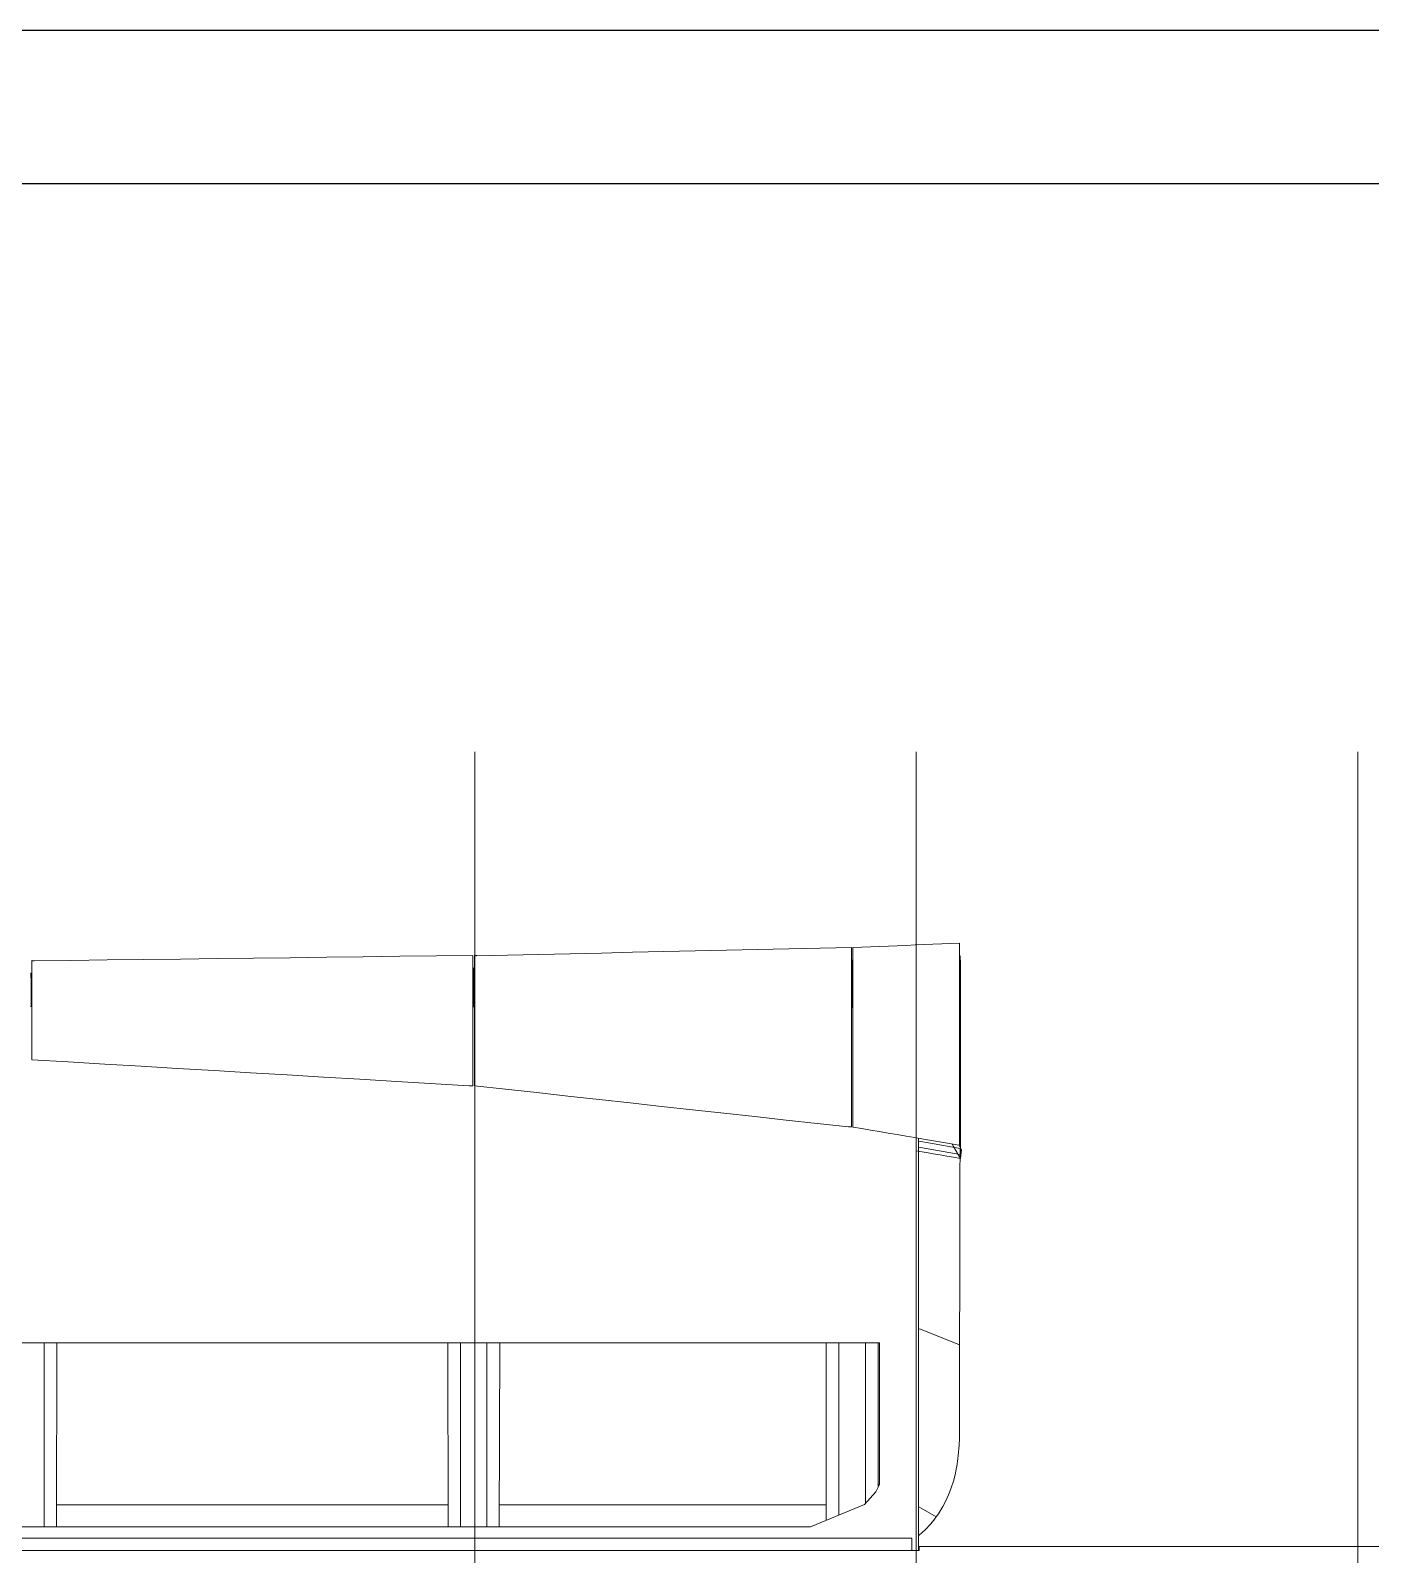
# Model space of a CAD drawing. Header units: millimetres. Extents: x 0 to 153524, y 0 to 59400.
# Drawn here: x 57744 to 66472, y 49470 to 59400 of the extents above; entities that cross this region are included whole.
import ezdxf

# ---------------------------------------------------------------- set-up
doc = ezdxf.new("R2010")
doc.units = ezdxf.units.MM
doc.linetypes.add('DASHDOT', pattern=[3.556, 2.54, -0.508, 0, -0.508])
for name, color, linetype, lineweight in [('10_見えがかり', 7, 'Continuous', 13), ('12_見えがかり（ガラス）', 5, 'Continuous', 9), ('40_通り芯', 1, 'DASHDOT', 9), ('90_図枠', 7, 'Continuous', 25)]:
    doc.layers.add(name, color=color, linetype=linetype, lineweight=lineweight)

msp = doc.modelspace()

# ---------------------------------------------------------------- linework, layer by layer
at = {"layer": '10_見えがかり'}
for points in [[(60635.8, 52599.9), (60635.8, 52608.3), (60635.8, 52616.7), (60635.8, 52625.2), (60635.8, 52632.3), (60635.8, 52640.7), (60635.8, 52649.2), (60635.8, 52657.6), (60635.8, 52666), (60635.8, 52673.2), (60635.8, 52681.6), (60635.8, 52690), (60635.8, 52698.4), (60635.8, 52706.9), (60635.8, 52714), (60635.8, 52722.4), (60635.8, 52730.9), (60635.8, 52739.3), (60635.8, 52747.7), (60635.8, 52754.9), (60635.8, 52763.3), (60635.8, 52771.7), (60635.8, 52780.1), (60635.8, 52788.6), (60635.8, 52795.7), (60635.8, 52804.2), (60635.8, 52812.6), (60635.8, 52821), (60635.8, 52829.4), (60635.8, 52836.6), (60635.8, 52845), (60635.8, 52853.4), (60635.8, 52861.8), (60635.8, 52870.2), (60635.8, 52877.4), (60635.8, 52885.9), (60635.8, 52894.3), (60635.8, 52902.7), (60635.8, 52911.1), (60635.8, 52918.3), (60635.8, 52926.7), (60635.8, 52935.1), (60635.8, 52943.5), (60635.8, 52951.9), (60635.8, 52959.1), (60635.8, 52967.6), (60635.8, 52976), (60635.8, 52984.4), (60635.8, 52992.8), (60635.8, 53000), (60635.8, 53008.4), (60635.8, 53016.8), (60635.8, 53025.2), (60635.8, 53033.6), (60635.8, 53040.9), (60635.8, 53049.3), (60635.8, 53057.7), (60635.8, 53066.1), (60635.8, 53074.5), (60635.8, 53081.7), (60635.8, 53090.1), (60635.8, 53098.5), (60635.8, 53106.9), (60635.8, 53115.3), (60635.8, 53122.6), (60635.8, 53131), (60635.8, 53139.4), (60635.8, 53147.8), (60635.8, 53156.2), (60635.8, 53163.4), (60635.8, 53171.8), (60635.8, 53180.2), (60635.8, 53188.6), (60635.8, 53197), (60635.8, 53204.3), (60635.8, 53212.7), (60635.8, 53221.1), (60635.8, 53229.5), (60635.8, 53237.9), (60635.8, 53245.1), (60635.8, 53253.5), (60635.8, 53261.9), (60635.8, 53270.3), (60635.8, 53278.7), (60635.8, 53286), (60635.8, 53294.4), (60635.8, 53302.8), (60635.8, 53311.2), (60635.8, 53319.6), (60635.8, 53326.8), (60635.8, 53335.2), (60635.8, 53343.6), (60635.8, 53352), (60635.8, 53360.4), (60637.1, 53373.3), (60638.2, 53373.2), (60639.2, 53373.1), (60640.3, 53373), (60641.3, 53372.9), (60642.4, 53372.7), (60643.4, 53372.6), (60644.5, 53372.5), (60645.6, 53372.4), (60646.6, 53372.3), (60647.7, 53372.2), (60648.7, 53372.1), (60649.8, 53372), (60650.7, 53371.2), (60851.8, 53375.7), (61055.4, 53380.2), (61258.9, 53384.8), (61462.4, 53389.3), (61666, 53393.9), (61869.5, 53398.4), (62073.1, 53403), (62276.6, 53407.5), (62480.1, 53412.1), (62683.7, 53416.6), (62887.2, 53421.2), (63090.8, 53425.7), (63091.1, 53413.8), (63091.1, 53404), (63091.1, 53394.2), (63091.1, 53384.4), (63091.1, 53374.6), (63091.1, 53364.9), (63091.1, 53355.1), (63091.1, 53345.3), (63091.1, 53335.5), (63091.1, 53325.7), (63091.1, 53315.9), (63091.1, 53306.1), (63091.1, 53296.3), (63091.1, 53287.5), (63091.1, 53277.7), (63091.1, 53267.9), (63091.1, 53258.1), (63091.1, 53248.3), (63091.1, 53238.5), (63091.1, 53229.7), (63091.1, 53219.9), (63091.1, 53210.1), (63091.1, 53200.3), (63091.1, 53190.5), (63091.1, 53180.8), (63091.1, 53171.9), (63091.1, 53162.1), (63091.1, 53152.4), (63091.1, 53142.6), (63091.1, 53132.8), (63091.1, 53123), (63091.1, 53114.2), (63091.1, 53104.4), (63091.1, 53094.6), (63091.1, 53084.8), (63091.1, 53075), (63091.1, 53065.2), (63091.1, 53056.4), (63091.1, 53046.6), (63091.1, 53036.8), (63091.1, 53027), (63091.1, 53017.2), (63091.1, 53007.4), (63091.1, 52998.6), (63091.1, 52988.8), (63091.1, 52979), (63091.1, 52969.2), (63091.1, 52959.4), (63091.1, 52949.6), (63091.1, 52940.8), (63091.1, 52931), (63091.1, 52921.2), (63091.1, 52911.4), (63091.1, 52901.6), (63091.1, 52891.8), (63091.1, 52883.1), (63091.1, 52873.3), (63091.1, 52863.5), (63091.1, 52853.7), (63091.1, 52843.9), (63091.1, 52834.1), (63091.1, 52825.3), (63091.1, 52815.5), (63091.1, 52805.7), (63091.1, 52795.9), (63091.1, 52786.1), (63091.1, 52776.3), (63091.1, 52767.5), (63091.1, 52757.7), (63091.1, 52747.9), (63091.1, 52738.1), (63091.1, 52728.3), (63091.1, 52718.5), (63091.1, 52709.7), (63091.1, 52699.9), (63091.1, 52690.1), (63091.1, 52680.3), (63091.1, 52670.5), (63091.1, 52660.7), (63091.1, 52652), (63091.1, 52642.1), (63091.1, 52632.3), (63091.1, 52622.5), (63091.1, 52612.7), (63091.1, 52602.9), (63091.1, 52594.2), (63091.1, 52584.4), (63091.1, 52574.6), (63091.1, 52564.8), (63091.1, 52555), (63091.1, 52545.1), (63091.1, 52536.4), (63091.1, 52526.6), (63091.1, 52516.8), (63091.1, 52507), (63091.1, 52497.2), (63091.1, 52487.4), (63091.1, 52478.6), (63091.1, 52468.8), (63091.1, 52459), (63091.1, 52449.2), (63091.1, 52439.4), (63091.1, 52429.6), (63091.1, 52420.8), (63091.1, 52411), (63091.1, 52401.2), (63091.1, 52391.4), (63091.1, 52381.6), (63091.1, 52371.8), (63091.1, 52363.1), (63091.1, 52353.3), (63091.1, 52343.4), (63091.1, 52333.6), (63091.1, 52323.8), (63091.1, 52314), (63091.1, 52305.3), (63091.1, 52295.5), (63091.1, 52285.7), (63091.1, 52275.9), (63091.1, 52266), (63091.1, 52256.2), (63089.4, 52256.2), (63087.8, 52256.2), (63086.2, 52256.1), (63084.6, 52256.1), (63083, 52256.1), (63081.3, 52256), (63079.7, 52256), (63078.1, 52256), (63076.5, 52256), (63074.9, 52255.9), (63073.2, 52255.9), (63071.6, 52255.9), (63071.5, 52256), (62868.6, 52278.3), (62665.6, 52300.7), (62462.7, 52323), (62259.7, 52345.4), (62056.7, 52367.7), (61853.7, 52390), (61650.7, 52412.4), (61447.7, 52434.7), (61244.7, 52457.1), (61041.7, 52479.4), (60838.8, 52501.8), (60635.8, 52524.1), (60635.8, 52532.5), (60635.8, 52540.9), (60635.8, 52549.4), (60635.8, 52557.8), (60635.8, 52566.2), (60635.8, 52574.6), (60635.8, 52583.1), (60635.8, 52591.5), (60635.8, 52599.9)], [(63102.5, 53424.8), (63102.5, 53425.1), (63102.7, 53424.6), (63102.7, 53425), (63102.8, 53424.8), (63158.4, 53427.1), (63216.3, 53429.5), (63274.2, 53431.9), (63332.2, 53434.3), (63390.1, 53436.7), (63448, 53439.1), (63505.9, 53441.5), (63563.9, 53443.9), (63621.8, 53446.2), (63679.7, 53448.6), (63737.6, 53451), (63795.5, 53453.4), (63796, 53442), (63796, 53431.5), (63796, 53421), (63796, 53410.6), (63796, 53400.1), (63796, 53389.7), (63796, 53379.2), (63796, 53368.8), (63796, 53358.3), (63796, 53347.9), (63796, 53337.4), (63796, 53327), (63796, 53316.5), (63796, 53313.7), (63796, 53303.3), (63796, 53292.8), (63796, 53282.4), (63796, 53271.9), (63796, 53261.5), (63796, 53251), (63796, 53248.2), (63796, 53237.8), (63796, 53227.3), (63796, 53216.9), (63796, 53206.4), (63796, 53196), (63796, 53185.5), (63796, 53182.7), (63796, 53172.3), (63796, 53161.8), (63796, 53151.4), (63796, 53140.9), (63796, 53130.4), (63796, 53120), (63796, 53117.2), (63796, 53106.8), (63796, 53096.3), (63796, 53085.8), (63796, 53075.4), (63796, 53064.9), (63796, 53054.5), (63796, 53051.7), (63796, 53041.2), (63796, 53030.8), (63796, 53020.3), (63796, 53009.9), (63796, 52999.4), (63796, 52989), (63796, 52986.2), (63796, 52975.7), (63796, 52965.3), (63796, 52954.8), (63796, 52944.4), (63796, 52933.9), (63796, 52923.5), (63796, 52920.7), (63796, 52910.2), (63796, 52899.8), (63796, 52889.3), (63796, 52878.9), (63796, 52868.4), (63796, 52858), (63796, 52855.2), (63796, 52844.7), (63796, 52834.3), (63796, 52823.8), (63796, 52813.4), (63796, 52802.9), (63796, 52792.5), (63796, 52789.7), (63796, 52779.2), (63796, 52768.8), (63796, 52758.3), (63796, 52747.9), (63796, 52737.4), (63796, 52727), (63796, 52724.2), (63796, 52713.7), (63796, 52703.3), (63796, 52692.8), (63796, 52682.4), (63796, 52671.9), (63796, 52661.4), (63796, 52658.7), (63796, 52648.2), (63796, 52637.8), (63796, 52627.3), (63796, 52616.8), (63796, 52606.4), (63796, 52595.9), (63796, 52593.2), (63796, 52582.7), (63796, 52572.2), (63796, 52561.8), (63796, 52551.3), (63796, 52540.9), (63796, 52530.4), (63796, 52527.6), (63796, 52517.2), (63796, 52506.7), (63796, 52496.3), (63796, 52485.8), (63796, 52475.4), (63796, 52464.9), (63796, 52462.1), (63796, 52451.7), (63796, 52441.2), (63796, 52430.8), (63796, 52420.3), (63796, 52409.9), (63796, 52399.4), (63796, 52396.6), (63796, 52386.2), (63796, 52375.7), (63796, 52365.3), (63796, 52354.8), (63796, 52344.4), (63796, 52333.9), (63796, 52331.1), (63796, 52320.7), (63796, 52310.2), (63796, 52299.8), (63796, 52289.3), (63796, 52278.9), (63796, 52268.4), (63796, 52265.6), (63796, 52255.2), (63796, 52244.7), (63796, 52234.3), (63796, 52223.8), (63796, 52213.4), (63796, 52202.9), (63796, 52200.1), (63796, 52189.7), (63796, 52179.2), (63796, 52168.8), (63796, 52158.3), (63796, 52147.8), (63796, 52137.4), (63795.8, 52137.4), (63795.6, 52137.4), (63795.5, 52137.4), (63795.3, 52137.4), (63795.1, 52137.4), (63794.9, 52137.3), (63794.7, 52137.3), (63794.6, 52137.3), (63794.4, 52137.3), (63794.2, 52137.3), (63794, 52137.3), (63793.9, 52137.3), (63793.9, 52137.3), (63678.3, 52157), (63561.2, 52177), (63505, 52186.6), (63447.3, 52196.4), (63389.5, 52206.3), (63331.7, 52216.1), (63274, 52226), (63216.2, 52235.8), (63158.4, 52245.7), (63100.7, 52255.5), (63100.7, 52265.3), (63100.7, 52275.1), (63100.7, 52285), (63100.7, 52294.8), (63100.7, 52304.6), (63100.7, 52314.4), (63100.7, 52324.2), (63100.7, 52334), (63100.7, 52343.8), (63100.7, 52353.7), (63100.7, 52363.5), (63100.7, 52373.3), (63100.7, 52382), (63100.7, 52391.8), (63100.7, 52401.6), (63100.7, 52411.4), (63100.7, 52421.2), (63100.7, 52431.1), (63100.7, 52439.8), (63100.7, 52449.6), (63100.7, 52459.4), (63100.7, 52469.2), (63100.7, 52479), (63100.7, 52488.8), (63100.7, 52497.5), (63100.7, 52507.4), (63100.7, 52517.2), (63100.7, 52527), (63100.7, 52536.8), (63100.7, 52546.6), (63100.7, 52555.3), (63100.7, 52565.1), (63100.7, 52574.9), (63100.7, 52584.8), (63100.7, 52594.6), (63100.7, 52604.4), (63100.7, 52613.1), (63100.7, 52622.9), (63100.7, 52632.7), (63100.7, 52642.5), (63100.7, 52652.3), (63100.7, 52662.2), (63100.7, 52670.9), (63100.7, 52680.7), (63100.7, 52690.5), (63100.7, 52700.3), (63100.7, 52710.1), (63100.7, 52719.9), (63100.7, 52728.6), (63100.7, 52738.5), (63100.7, 52748.3), (63100.7, 52758.1), (63100.7, 52767.9), (63100.7, 52777.7), (63100.7, 52786.4), (63100.7, 52796.2), (63100.7, 52806), (63100.7, 52815.9), (63100.7, 52825.7), (63100.7, 52835.5), (63100.7, 52844.2), (63100.7, 52854), (63100.7, 52863.8), (63100.7, 52873.6), (63100.7, 52883.4), (63100.7, 52893.3), (63100.7, 52902), (63100.7, 52911.8), (63100.7, 52921.6), (63100.7, 52931.4), (63100.7, 52941.2), (63100.7, 52951), (63100.7, 52959.7), (63100.7, 52969.6), (63100.7, 52979.4), (63100.7, 52989.2), (63100.7, 52999), (63100.7, 53008.8), (63100.7, 53017.5), (63100.7, 53027.3), (63100.7, 53037.1), (63100.7, 53047), (63100.7, 53056.8), (63100.7, 53066.6), (63100.7, 53075.3), (63100.7, 53085.1), (63100.7, 53094.9), (63100.7, 53104.7), (63100.7, 53114.5), (63100.7, 53124.4), (63100.7, 53133.1), (63100.7, 53142.9), (63100.7, 53152.7), (63100.7, 53162.5), (63100.7, 53172.3), (63100.7, 53182.1), (63100.7, 53190.9), (63100.7, 53200.7), (63100.7, 53210.5), (63100.7, 53220.3), (63100.7, 53230.1), (63100.7, 53239.9), (63100.7, 53248.6), (63100.7, 53258.4), (63100.7, 53268.3), (63100.7, 53278.1), (63100.7, 53287.9), (63100.7, 53297.7), (63100.7, 53306.4), (63100.7, 53316.2), (63100.7, 53326), (63100.7, 53335.8), (63100.7, 53345.7), (63100.7, 53355.5), (63100.7, 53364.2), (63100.7, 53374), (63100.7, 53383.8), (63100.7, 53393.6), (63100.7, 53403.4), (63100.7, 53413.2), (63100.8, 53414.2), (63100.5, 53424.7), (63102.5, 53424.8)], [(57752.9, 53175.5), (57752.9, 53175.5), (57752.9, 53183), (57752.9, 53190.6), (57752.9, 53198.1), (57752.9, 53205.6), (57752.9, 53205.6), (57752.9, 53213.1), (57752.9, 53220.6), (57752.9, 53228.2), (57752.9, 53235.7), (57752.9, 53235.7), (57752.9, 53243.2), (57752.9, 53250.7), (57752.9, 53258.2), (57752.9, 53265.7), (57752.9, 53265.8), (57752.9, 53273.3), (57752.9, 53280.8), (57752.9, 53288.3), (57752.9, 53295.8), (57752.9, 53295.9), (57752.9, 53303.4), (57752.9, 53310.9), (57752.9, 53318.4), (57752.9, 53325.9), (57753.6, 53339.5), (57754.9, 53339.4), (57756.2, 53339.3), (57757.5, 53339.3), (57758.8, 53339.2), (57760.1, 53339.1), (57761.5, 53339.1), (57762.8, 53339), (57764.1, 53338.9), (57765.4, 53338.8), (57766.7, 53338.8), (57768, 53338.7), (57769.3, 53338.6), (57770, 53338.2), (58006.6, 53341.1), (58244.7, 53344.1), (58482.8, 53347), (58720.9, 53350), (58959.1, 53352.9), (59197.2, 53355.9), (59435.3, 53358.9), (59673.4, 53361.8), (59911.6, 53364.8), (60149.7, 53367.7), (60387.8, 53370.7), (60625.9, 53373.7), (60626.2, 53360.7), (60626.2, 53352.4), (60626.2, 53344), (60626.2, 53335.6), (60626.2, 53327.2), (60626.2, 53318.9), (60626.2, 53310.5), (60626.2, 53302.1), (60626.2, 53293.7), (60626.2, 53285.4), (60626.2, 53277), (60626.2, 53268.6), (60626.2, 53260.2), (60626.2, 53252.9), (60626.2, 53244.5), (60626.2, 53236.1), (60626.2, 53227.7), (60626.2, 53219.4), (60626.2, 53212), (60626.2, 53203.6), (60626.2, 53195.3), (60626.2, 53186.9), (60626.2, 53178.5), (60626.2, 53171.2), (60626.2, 53162.8), (60626.2, 53154.4), (60626.2, 53146), (60626.2, 53137.6), (60626.2, 53130.3), (60626.2, 53121.9), (60626.2, 53113.5), (60626.2, 53105.2), (60626.2, 53096.8), (60626.2, 53089.4), (60626.2, 53081.1), (60626.2, 53072.7), (60626.2, 53064.3), (60626.2, 53055.9), (60626.2, 53048.6), (60626.2, 53040.2), (60626.2, 53031.8), (60626.2, 53023.4), (60626.2, 53015), (60626.2, 53007.7), (60626.2, 52999.3), (60626.2, 52991), (60626.2, 52982.6), (60626.2, 52974.2), (60626.2, 52966.9), (60626.2, 52958.5), (60626.2, 52950.1), (60626.2, 52941.7), (60626.2, 52933.3), (60626.2, 52926), (60626.2, 52917.6), (60626.2, 52909.2), (60626.2, 52900.8), (60626.2, 52892.5), (60626.2, 52885.2), (60626.2, 52876.8), (60626.2, 52868.4), (60626.2, 52860), (60626.2, 52851.6), (60626.2, 52844.3), (60626.2, 52835.9), (60626.2, 52827.5), (60626.2, 52819.1), (60626.2, 52810.7), (60626.2, 52803.4), (60626.2, 52795), (60626.2, 52786.7), (60626.2, 52778.3), (60626.2, 52769.9), (60626.2, 52762.6), (60626.2, 52754.2), (60626.2, 52745.8), (60626.2, 52737.4), (60626.2, 52729), (60626.2, 52721.7), (60626.2, 52713.3), (60626.2, 52704.9), (60626.2, 52696.5), (60626.2, 52688.1), (60626.2, 52680.9), (60626.2, 52672.5), (60626.2, 52664.1), (60626.2, 52655.7), (60626.2, 52647.3), (60626.2, 52640), (60626.2, 52631.6), (60626.2, 52623.2), (60626.2, 52614.8), (60626.2, 52606.4), (60626.2, 52599.2), (60626.2, 52590.8), (60626.2, 52582.4), (60626.2, 52573.9), (60626.2, 52565.5), (60626.2, 52558.3), (60626.2, 52549.9), (60626.2, 52541.5), (60626.2, 52533.1), (60626.2, 52524.7), (60624.2, 52524.7), (60622.2, 52524.6), (60620.3, 52524.6), (60618.3, 52524.6), (60616.4, 52524.6), (60614.4, 52524.6), (60612.4, 52524.6), (60610.5, 52524.5), (60608.5, 52524.5), (60606.5, 52524.5), (60604.6, 52524.5), (60602.6, 52524.5), (60602.4, 52524.7), (60127.7, 52552.9), (59890.2, 52567), (59652.7, 52581.1), (59415.2, 52595.2), (59177.7, 52609.4), (58940.2, 52623.5), (58702.8, 52637.6), (58465.3, 52651.7), (58227.8, 52665.8), (57990.3, 52679.9), (57752.9, 52694.1), (57752.9, 52701.6), (57752.9, 52709.1), (57752.9, 52716.7), (57752.9, 52724.2), (57752.9, 52731.7), (57752.9, 52739.3), (57752.9, 52746.8), (57752.9, 52754.3), (57752.9, 52761.8), (57752.9, 52769.4), (57752.9, 52776.9), (57752.9, 52784.4), (57752.9, 52791.9), (57752.9, 52799.5), (57752.9, 52807), (57752.9, 52814.5), (57752.9, 52822), (57752.9, 52829.5), (57752.9, 52837.1), (57752.9, 52844.6), (57752.9, 52852.1), (57752.9, 52859.6), (57752.9, 52867.2), (57752.9, 52874.7), (57752.9, 52882.2), (57752.9, 52889.7), (57752.9, 52897.2), (57752.9, 52904.8), (57752.9, 52912.3), (57752.9, 52919.8), (57752.9, 52927.3), (57752.9, 52934.9), (57752.9, 52942.4), (57752.9, 52949.9), (57752.9, 52957.4), (57752.9, 52964.9), (57752.9, 52972.4), (57752.9, 52980), (57752.9, 52987.5), (57752.9, 52995), (57752.9, 53002.5), (57752.9, 53010.1), (57752.9, 53017.6), (57752.9, 53025.1), (57752.9, 53032.6), (57752.9, 53040.1), (57752.9, 53047.7), (57752.9, 53055.2), (57752.9, 53062.7), (57752.9, 53070.2), (57752.9, 53077.7), (57752.9, 53085.3), (57752.9, 53085.3), (57752.9, 53092.8), (57752.9, 53100.3), (57752.9, 53107.8), (57752.9, 53115.3), (57752.9, 53115.4), (57752.9, 53122.9), (57752.9, 53130.4), (57752.9, 53137.9), (57752.9, 53145.4), (57752.9, 53145.4), (57752.9, 53153), (57752.9, 53160.5), (57752.9, 53168), (57752.9, 53175.5)], [(57745.2, 53041.5), (57751.3, 53041.5)], [(60628, 53038.4), (60633.8, 53038.4)], [(63092.9, 53033.7), (63098.5, 53033.6)], [(63514, 52183.3), (63514, 49498)], [(63528.3, 52180.8), (63528.3, 49498)], [(63530.3, 52164.3), (63605.8, 52151.2), (63798.6, 52115.4), (63798.6, 52077.5)], [(63530.3, 52124.5), (63541.4, 52122.7), (63798.6, 52075.4), (63798.6, 52051.4), (63798.5, 51998.1), (63798.2, 51852.8), (63797.9, 51707.4), (63797.6, 51562.1), (63797.2, 51416.7), (63796.9, 51271.4), (63796.6, 51126), (63796.3, 50980.6), (63796, 50835.3), (63541.6, 50937.5), (63530.3, 50941.7)], [(34924.9, 50145.7), (34960.8, 50106.4), (35021, 50053.5), (35091.4, 50002.2), (35171.7, 49952.9), (35261.6, 49905.6), (35360.7, 49860.7), (35468.5, 49818.3), (35499.4, 49807.7), (36247.8, 49650), (62823.9, 49650), (63177, 49795.8), (63249.8, 49878.9), (63273.7, 49926.4), (63273.7, 50850), (34924.9, 50850), (34924.9, 50145.7)], [(57834.2, 50848), (57834.2, 49652)], [(57916.5, 50848), (57913.3, 49652)], [(60464.1, 49652), (60461.7, 50848)], [(60545, 49652), (60545, 50848)], [(60717.1, 50848), (60717.1, 49652)], [(60800.4, 50848), (60798, 49652)], [(62927.5, 49694.9), (62925.8, 50848)], [(63009.9, 49729), (63009.9, 50848)], [(63182, 50848), (63182, 49804.6)], [(63266.2, 50848), (63264.8, 49913.2)], [(63796, 50833.3), (63795.9, 50806.8), (63795.5, 50650.8), (63795.2, 50494.8), (63794.8, 50338.8), (63794.6, 50225.6), (63792.8, 50182.8), (63791.7, 50158.2), (63785.2, 50093), (63778, 50045.8), (63774.2, 50026.9), (63768.8, 50000), (63757.5, 49955.6), (63739.5, 49898.8), (63728.6, 49870.9), (63723.7, 49858.2), (63706, 49819.3), (63686.5, 49782), (63657.6, 49735), (63643.5, 49714.9), (63530.3, 49781.3)], [(63271.5, 49926.6), (63266.8, 49929.1)], [(63266.9, 49917.4), (63266.9, 49926.8)], [(57915.7, 49794), (60461.8, 49794)], [(60800.3, 49794), (62925.3, 49794)], [(63642.2, 49713.3), (63627.4, 49693.7), (63625.5, 49691.3), (63608.3, 49670.6), (63571.5, 49631.5), (63531.8, 49595.8), (63531.4, 49595.5)], [(35045.4, 49498), (35045.4, 49508.5), (35045.4, 49559.8), (35045.4, 49568.5), (35045.4, 49577.2), (63484.9, 49577.2), (63484.9, 49569.5), (63484.9, 49560.8), (63484.9, 49541.8), (63484.9, 49533.6), (63484.9, 49517.2), (63484.9, 49499.2), (63484.9, 49498)], [(38271.7, 49496), (41879.8, 49496), (45489.2, 49496), (49099.2, 49496), (52709.1, 49496), (56318.5, 49496), (63533, 49496), (63533, 49522), (65911.5, 49522), (66704.3, 49522)]]:
    msp.add_lwpolyline(points, dxfattribs=at)
at = {"layer": '12_見えがかり（ガラス）'}
for points in [[(63092.8, 53343.8), (63094.5, 53343.8), (63095.9, 53287.9), (63095.9, 53218.1), (63095.9, 53148.3), (63095.9, 53078.5), (63095.9, 53035.6)], [(63098.5, 53283.4), (63095.9, 53287.9), (63093.9, 53342), (63098.5, 53342.2)], [(63797.6, 53371.1), (63798.7, 53371.2), (63800.8, 53317), (63800.8, 53237.9), (63800.8, 53158.8), (63800.8, 53079.7), (63800.8, 53000.5), (63800.8, 52921.4), (63800.8, 52842.3), (63800.8, 52763.1), (63800.8, 52684), (63800.8, 52604.9), (63800.8, 52525.8), (63800.8, 52446.6), (63800.8, 52367.5), (63800.8, 52288.4), (63800.8, 52209.3), (63800.8, 52130.1), (63800.8, 52051), (63757.1, 52128.3), (63748.6, 52143.4)], [(57745.1, 53257.7), (57747.5, 53257.7), (57748.1, 53196.3), (57748.1, 53159.9), (57748.1, 53123.6), (57748.1, 53087.2), (57748.1, 53050.9), (57748.1, 53043.5)], [(57751.5, 53195.4), (57748.1, 53196.3), (57747.5, 53255.8), (57751.5, 53255.9)], [(57748.1, 53043.5), (57748.1, 53050.9), (57748.1, 53087.2), (57748.1, 53123.6), (57748.1, 53159.9), (57748.1, 53196.3), (57751.5, 53257.6), (57751.5, 53257.6)], [(60628, 53292), (60630.1, 53292.1), (60631, 53232.5), (60631, 53183.1), (60631, 53133.8), (60631, 53084.4), (60631, 53040.4)], [(60633.8, 53231.3), (60631, 53232.5), (60630, 53288.4), (60633.8, 53288.5)], [(60631, 53040.4), (60631, 53084.4), (60631, 53133.8), (60631, 53183.1), (60631, 53232.5), (60633.8, 53259.8)], [(63095.9, 53035.6), (63095.9, 53078.5), (63095.9, 53148.3), (63095.9, 53218.1), (63095.9, 53287.9), (63098.5, 53304.5)], [(63792.6, 52135.9), (63809.3, 52106.4), (63800.8, 52051), (63756.7, 52058.5), (63712.7, 52066), (63668.6, 52073.5), (63624.6, 52081.1), (63580.5, 52088.6), (63536.4, 52096.1), (63516, 52099.6)]]:
    msp.add_lwpolyline(points, dxfattribs=at)
at = {"layer": '40_通り芯'}
for points in [[(60637.4, 43700), (60637.4, 54700)], [(63513.6, 43700), (63513.6, 54700)], [(66389.8, 43700), (66389.8, 54700)]]:
    msp.add_lwpolyline(points, dxfattribs=at)
at = {"layer": '90_図枠'}
for points in [[(0, 0), (84100, 0), (84100, 59400), (0, 59400)], [(1000, 1000), (83100, 1000), (83100, 58400), (1000, 58400)]]:
    msp.add_lwpolyline(points, close=True, dxfattribs=at)

doc.saveas('drawing.dxf')
